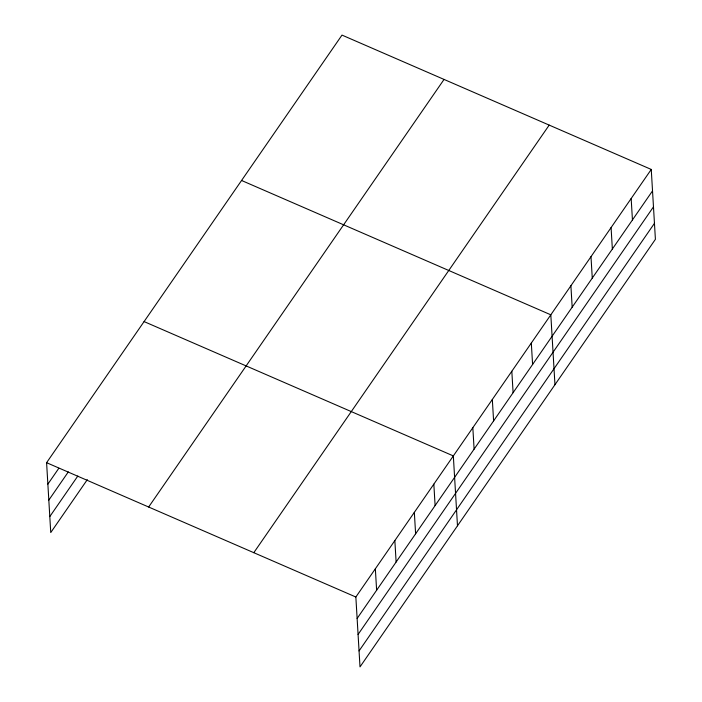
<?xml version="1.0" encoding="UTF-8"?>
<svg xmlns="http://www.w3.org/2000/svg" width="702" height="702" viewBox="0 0 702 702"><rect width="100%" height="100%" fill="white"/><g stroke="black" fill="none" stroke-linecap="round" stroke-linejoin="round"><path stroke-width="1.05" d="M87.302 479.65L50.746 532.564L46.595 462.688L341.997 35.1L651.254 169.436L655.405 239.312L360.003 666.9L355.853 597.016L651.254 169.436M47.868 484.126L58.836 468.252M48.815 500.114L68.313 471.893M49.798 516.584L77.825 476.017M148.648 507.019L444.05 79.431M253.799 552.693L549.201 125.105M357.125 618.462L652.527 190.874M358.073 634.45L653.474 206.862M359.055 650.912L654.457 223.333M241.558 180.475L550.816 314.812L554.966 384.696M144.077 321.586L453.334 455.914L457.485 525.798M46.595 462.688L355.853 597.016M631.168 198.508L632.441 219.954M611.082 227.588L612.355 249.026M590.987 256.66L592.269 278.106M570.901 285.74L572.174 307.178M531.317 343.032L532.59 364.478M511.819 371.253L513.101 392.699M492.33 399.473L493.603 420.919M472.832 427.693L474.104 449.14M433.836 484.134L435.108 505.58M414.338 512.355L415.61 533.801M394.849 540.575L396.121 562.021M375.351 568.796L376.623 590.242"/></g></svg>
